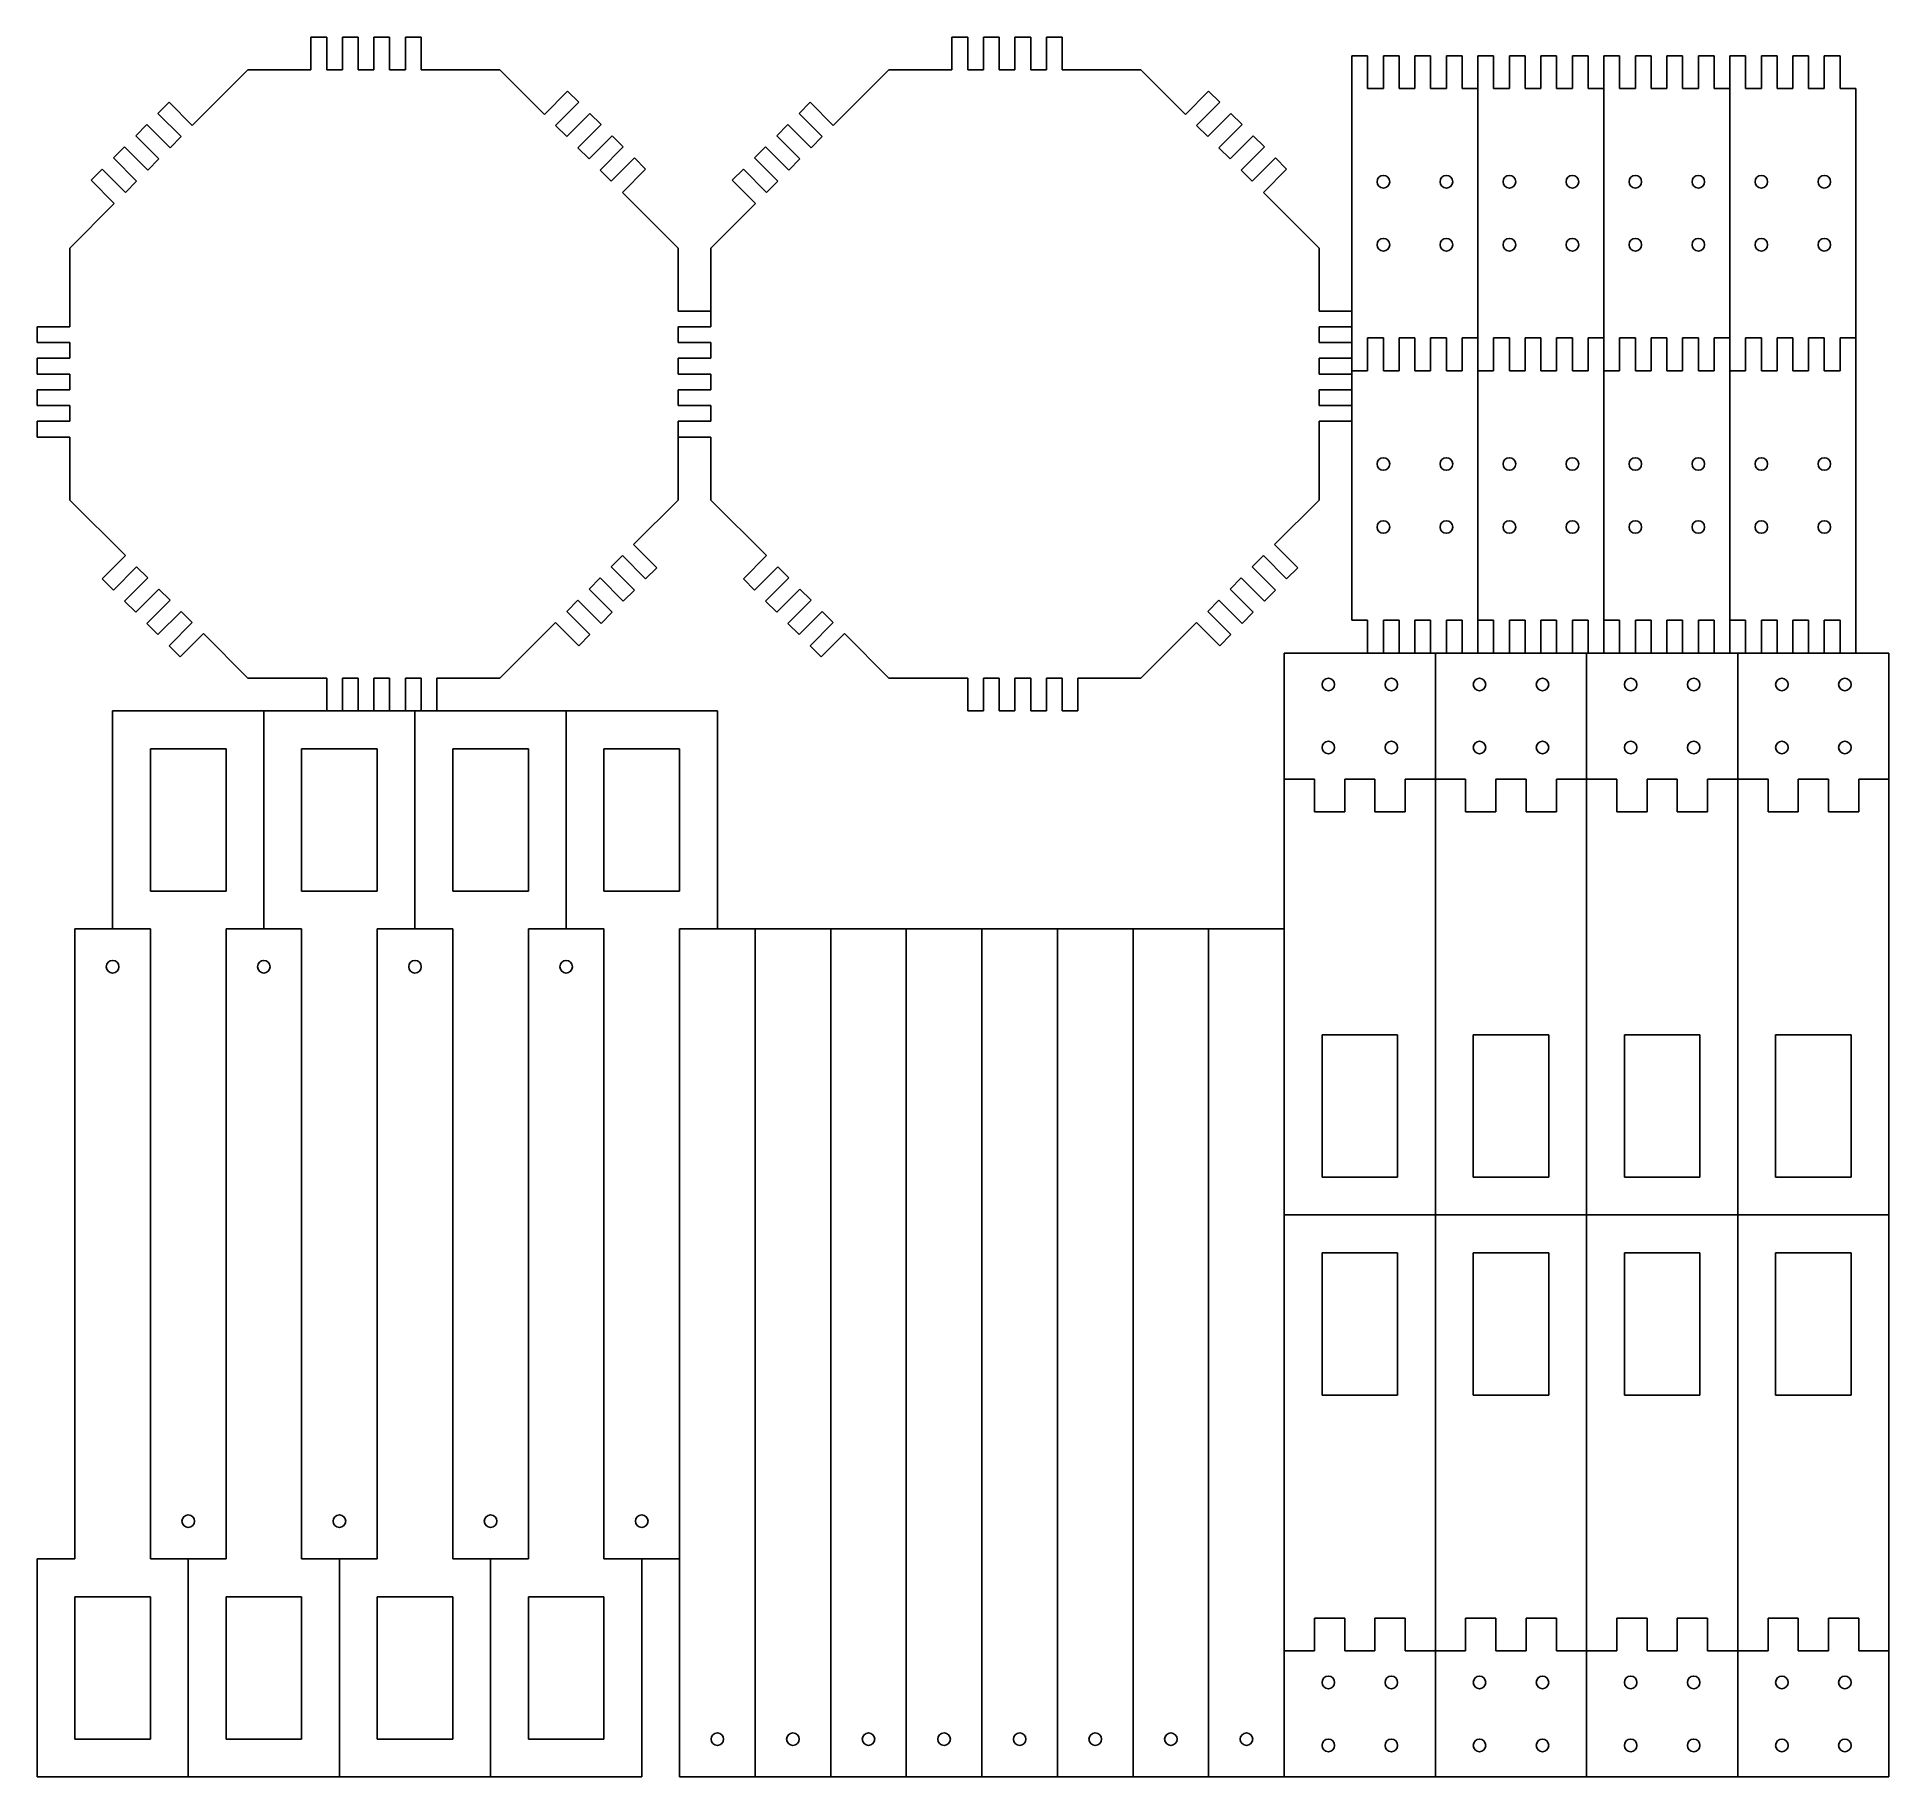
# Model space of a CAD drawing. Header units: inches. Extents: x 0 to 294, y 0 to 276.
import ezdxf

# ---------------------------------------------------------------- set-up
doc = ezdxf.new("R2010")
doc.units = ezdxf.units.IN
doc.header["$MEASUREMENT"] = 0

msp = doc.modelspace()

# ---------------------------------------------------------------- linework, layer by layer
for p, q in [((45.98, 276.17), (43.48, 276.17)), ((43.48, 276.17), (43.48, 270.97)), ((45.98, 270.97), (45.98, 276.17)), ((50.98, 276.17), (48.48, 276.17)), ((48.48, 276.17), (48.48, 270.97)), ((50.98, 270.97), (50.98, 276.17)), ((53.48, 270.97), (53.48, 276.17)), ((53.48, 276.17), (55.98, 276.17)), ((55.98, 276.17), (55.98, 270.97)), ((58.48, 270.97), (58.48, 276.17)), ((58.48, 276.17), (60.98, 276.17)), ((60.98, 276.17), (60.98, 270.97)), ((147.75, 276.17), (145.25, 276.17)), ((145.25, 276.17), (145.25, 270.97)), ((147.75, 270.97), (147.75, 276.17)), ((152.75, 276.17), (150.25, 276.17)), ((150.25, 276.17), (150.25, 270.97)), ((152.75, 270.97), (152.75, 276.17)), ((155.25, 270.97), (155.25, 276.17)), ((155.25, 276.17), (157.75, 276.17)), ((157.75, 276.17), (157.75, 270.97)), ((160.25, 270.97), (160.25, 276.17)), ((160.25, 276.17), (162.75, 276.17)), ((162.75, 276.17), (162.75, 270.97)), ((24.65, 262.13), (33.48, 270.97)), ((33.48, 270.97), (43.48, 270.97)), ((45.98, 270.97), (48.48, 270.97)), ((50.98, 270.97), (53.48, 270.97)), ((55.98, 270.97), (58.48, 270.97)), ((60.98, 270.97), (73.48, 270.97)), ((73.48, 270.97), (80.56, 263.9)), ((126.41, 262.13), (135.25, 270.97)), ((135.25, 270.97), (145.25, 270.97)), ((147.75, 270.97), (150.25, 270.97)), ((152.75, 270.97), (155.25, 270.97)), ((157.75, 270.97), (160.25, 270.97)), ((162.75, 270.97), (175.25, 270.97)), ((175.25, 270.97), (182.32, 263.9)), ((208.74, 273.2), (211.24, 273.2)), ((208.74, 273.2), (208.74, 183.6)), ((211.24, 273.2), (211.24, 268)), ((213.74, 273.2), (216.24, 273.2)), ((213.74, 268), (213.74, 273.2)), ((216.24, 273.2), (216.24, 268)), ((218.74, 273.2), (221.24, 273.2)), ((218.74, 268), (218.74, 273.2)), ((221.24, 273.2), (221.24, 268)), ((223.74, 273.2), (226.24, 273.2)), ((223.74, 268), (223.74, 273.2)), ((226.24, 273.2), (226.24, 268)), ((228.74, 273.2), (228.74, 178.4)), ((228.74, 273.2), (231.24, 273.2)), ((231.24, 273.2), (231.24, 268)), ((233.74, 273.2), (236.24, 273.2)), ((233.74, 268), (233.74, 273.2)), ((236.24, 273.2), (236.24, 268)), ((238.74, 273.2), (241.24, 273.2)), ((238.74, 268), (238.74, 273.2)), ((241.24, 273.2), (241.24, 268)), ((243.74, 273.2), (246.24, 273.2)), ((243.74, 268), (243.74, 273.2)), ((246.24, 273.2), (246.24, 268)), ((248.74, 273.2), (248.74, 178.4)), ((248.74, 273.2), (251.24, 273.2)), ((251.24, 273.2), (251.24, 268)), ((253.74, 273.2), (256.24, 273.2)), ((253.74, 268), (253.74, 273.2)), ((256.24, 273.2), (256.24, 268)), ((258.74, 273.2), (261.24, 273.2)), ((258.74, 268), (258.74, 273.2)), ((261.24, 273.2), (261.24, 268)), ((263.74, 273.2), (266.24, 273.2)), ((263.74, 268), (263.74, 273.2)), ((266.24, 273.2), (266.24, 268)), ((268.74, 273.2), (271.24, 273.2)), ((268.74, 268), (268.74, 273.2)), ((271.24, 273.2), (271.24, 268)), ((273.74, 273.2), (276.24, 273.2)), ((273.74, 268), (273.74, 273.2)), ((276.24, 273.2), (276.24, 268)), ((278.74, 273.2), (281.24, 273.2)), ((278.74, 268), (278.74, 273.2)), ((281.24, 273.2), (281.24, 268)), ((283.74, 273.2), (286.24, 273.2)), ((283.74, 268), (283.74, 273.2)), ((286.24, 273.2), (286.24, 268)), ((84.23, 267.57), (80.56, 263.9)), ((86, 265.81), (84.23, 267.57)), ((186, 267.57), (182.32, 263.9)), ((187.77, 265.81), (186, 267.57)), ((211.24, 268), (213.74, 268)), ((216.24, 268), (218.74, 268)), ((221.24, 268), (223.74, 268)), ((226.24, 268), (228.74, 268)), ((231.24, 268), (233.74, 268)), ((236.24, 268), (238.74, 268)), ((241.24, 268), (243.74, 268)), ((246.24, 268), (248.74, 268)), ((251.24, 268), (253.74, 268)), ((256.24, 268), (258.74, 268)), ((261.24, 268), (263.74, 268)), ((266.24, 268), (268.74, 268)), ((268.74, 268), (268.74, 178.4)), ((271.24, 268), (273.74, 268)), ((276.24, 268), (278.74, 268)), ((281.24, 268), (283.74, 268)), ((286.24, 268), (288.74, 268)), ((288.74, 268), (288.74, 178.4)), ((19.2, 264.04), (20.97, 265.81)), ((20.97, 265.81), (24.65, 262.13)), ((82.32, 262.13), (86, 265.81)), ((120.97, 264.04), (122.74, 265.81)), ((122.74, 265.81), (126.41, 262.13)), ((184.09, 262.13), (187.77, 265.81)), ((15.67, 260.5), (17.43, 262.27)), ((17.43, 262.27), (21.11, 258.59)), ((22.88, 260.36), (19.2, 264.04)), ((82.32, 262.13), (84.09, 260.36)), ((87.77, 264.04), (84.09, 260.36)), ((85.86, 258.59), (89.54, 262.27)), ((89.54, 262.27), (87.77, 264.04)), ((117.43, 260.5), (119.2, 262.27)), ((119.2, 262.27), (122.88, 258.59)), ((124.65, 260.36), (120.97, 264.04)), ((184.09, 262.13), (185.86, 260.36)), ((189.54, 264.04), (185.86, 260.36)), ((187.63, 258.59), (191.3, 262.27)), ((191.3, 262.27), (189.54, 264.04)), ((13.9, 258.74), (12.13, 256.97)), ((17.57, 255.06), (13.9, 258.74)), ((19.34, 256.83), (15.67, 260.5)), ((21.11, 258.59), (22.88, 260.36)), ((87.63, 256.83), (91.3, 260.5)), ((93.07, 258.74), (89.39, 255.06)), ((91.3, 260.5), (93.07, 258.74)), ((115.67, 258.74), (113.9, 256.97)), ((119.34, 255.06), (115.67, 258.74)), ((121.11, 256.83), (117.43, 260.5)), ((122.88, 258.59), (124.65, 260.36)), ((189.39, 256.83), (193.07, 260.5)), ((194.84, 258.74), (191.16, 255.06)), ((193.07, 260.5), (194.84, 258.74)), ((12.13, 256.97), (15.81, 253.29)), ((17.57, 255.06), (19.34, 256.83)), ((85.86, 258.59), (87.63, 256.83)), ((91.16, 253.29), (94.84, 256.97)), ((94.84, 256.97), (96.61, 255.2)), ((113.9, 256.97), (117.58, 253.29)), ((119.34, 255.06), (121.11, 256.83)), ((187.63, 258.59), (189.39, 256.83)), ((192.93, 253.29), (196.61, 256.97)), ((196.61, 256.97), (198.38, 255.2)), ((10.36, 255.2), (8.59, 253.43)), ((8.59, 253.43), (12.27, 249.76)), ((14.04, 251.52), (10.36, 255.2)), ((14.04, 251.52), (15.81, 253.29)), ((89.39, 255.06), (91.16, 253.29)), ((96.61, 255.2), (92.93, 251.52)), ((112.13, 255.2), (110.36, 253.43)), ((110.36, 253.43), (114.04, 249.76)), ((115.81, 251.52), (112.13, 255.2)), ((115.81, 251.52), (117.58, 253.29)), ((191.16, 255.06), (192.93, 253.29)), ((198.38, 255.2), (194.7, 251.52)), ((92.93, 251.52), (101.77, 242.68)), ((194.7, 251.52), (203.54, 242.68)), ((5.2, 242.68), (12.27, 249.76)), ((106.97, 242.68), (114.04, 249.76)), ((5.2, 230.18), (5.2, 242.68)), ((101.77, 242.68), (101.77, 232.68)), ((106.97, 232.68), (106.97, 242.68)), ((203.54, 242.68), (203.54, 232.68)), ((106.97, 232.68), (101.77, 232.68)), ((106.97, 230.18), (106.97, 232.68)), ((208.74, 232.68), (203.54, 232.68)), ((0, 227.68), (0, 230.18)), ((0, 230.18), (5.2, 230.18)), ((101.77, 230.18), (101.77, 227.68)), ((101.77, 230.18), (106.97, 230.18)), ((203.54, 230.18), (203.54, 227.68)), ((203.54, 230.18), (208.74, 230.18)), ((5.2, 227.68), (0, 227.68)), ((5.2, 225.18), (5.2, 227.68)), ((106.97, 227.68), (101.77, 227.68)), ((106.97, 225.18), (106.97, 227.68)), ((208.74, 227.68), (203.54, 227.68)), ((211.24, 228.4), (213.74, 228.4)), ((211.24, 223.2), (211.24, 228.4)), ((213.74, 228.4), (213.74, 223.2)), ((216.24, 228.4), (218.74, 228.4)), ((216.24, 223.2), (216.24, 228.4)), ((218.74, 228.4), (218.74, 223.2)), ((221.24, 228.4), (223.74, 228.4)), ((221.24, 223.2), (221.24, 228.4)), ((223.74, 228.4), (223.74, 223.2)), ((226.24, 223.2), (226.24, 228.4)), ((226.24, 228.4), (228.74, 228.4)), ((231.24, 228.4), (233.74, 228.4)), ((231.24, 223.2), (231.24, 228.4)), ((233.74, 228.4), (233.74, 223.2)), ((236.24, 228.4), (238.74, 228.4)), ((236.24, 223.2), (236.24, 228.4)), ((238.74, 228.4), (238.74, 223.2)), ((241.24, 228.4), (243.74, 228.4)), ((241.24, 223.2), (241.24, 228.4)), ((243.74, 228.4), (243.74, 223.2)), ((246.24, 223.2), (246.24, 228.4)), ((246.24, 228.4), (248.74, 228.4)), ((251.24, 228.4), (253.74, 228.4)), ((251.24, 223.2), (251.24, 228.4)), ((253.74, 228.4), (253.74, 223.2)), ((256.24, 228.4), (258.74, 228.4)), ((256.24, 223.2), (256.24, 228.4)), ((258.74, 228.4), (258.74, 223.2)), ((261.24, 228.4), (263.74, 228.4)), ((261.24, 223.2), (261.24, 228.4)), ((263.74, 228.4), (263.74, 223.2)), ((266.24, 223.2), (266.24, 228.4)), ((266.24, 228.4), (268.74, 228.4)), ((271.24, 228.4), (273.74, 228.4)), ((271.24, 223.2), (271.24, 228.4)), ((273.74, 228.4), (273.74, 223.2)), ((276.24, 228.4), (278.74, 228.4)), ((276.24, 223.2), (276.24, 228.4)), ((278.74, 228.4), (278.74, 223.2)), ((281.24, 228.4), (283.74, 228.4)), ((281.24, 223.2), (281.24, 228.4)), ((283.74, 228.4), (283.74, 223.2)), ((286.24, 223.2), (286.24, 228.4)), ((286.24, 228.4), (288.74, 228.4)), ((0, 222.68), (0, 225.18)), ((0, 225.18), (5.2, 225.18)), ((101.77, 222.68), (101.77, 225.18)), ((101.77, 225.18), (106.97, 225.18)), ((203.54, 222.68), (203.54, 225.18)), ((203.54, 225.18), (208.74, 225.18)), ((5.2, 222.68), (0, 222.68)), ((5.2, 220.18), (5.2, 222.68)), ((101.77, 222.68), (106.97, 222.68)), ((106.97, 220.18), (106.97, 222.68)), ((203.54, 222.68), (208.74, 222.68)), ((211.24, 223.2), (208.74, 223.2)), ((216.24, 223.2), (213.74, 223.2)), ((221.24, 223.2), (218.74, 223.2)), ((226.24, 223.2), (223.74, 223.2)), ((231.24, 223.2), (228.74, 223.2)), ((236.24, 223.2), (233.74, 223.2)), ((241.24, 223.2), (238.74, 223.2)), ((246.24, 223.2), (243.74, 223.2)), ((251.24, 223.2), (248.74, 223.2)), ((256.24, 223.2), (253.74, 223.2)), ((261.24, 223.2), (258.74, 223.2)), ((266.24, 223.2), (263.74, 223.2)), ((271.24, 223.2), (268.74, 223.2)), ((276.24, 223.2), (273.74, 223.2)), ((281.24, 223.2), (278.74, 223.2)), ((286.24, 223.2), (283.74, 223.2)), ((5.2, 220.18), (0, 220.18)), ((0, 220.18), (0, 217.68)), ((0, 217.68), (5.2, 217.68)), ((5.2, 215.18), (5.2, 217.68)), ((101.77, 217.68), (101.77, 220.18)), ((106.97, 220.18), (101.77, 220.18)), ((101.77, 217.68), (106.97, 217.68)), ((106.97, 217.68), (106.97, 215.18)), ((203.54, 217.68), (203.54, 220.18)), ((208.74, 220.18), (203.54, 220.18)), ((203.54, 217.68), (208.74, 217.68)), ((5.2, 215.18), (0, 215.18)), ((0, 215.18), (0, 212.68)), ((101.77, 215.18), (101.77, 202.68)), ((106.97, 215.18), (101.77, 215.18)), ((203.54, 215.18), (203.54, 202.68)), ((208.74, 215.18), (203.54, 215.18)), ((0, 212.68), (5.2, 212.68)), ((5.2, 202.68), (5.2, 212.68)), ((101.77, 212.68), (106.97, 212.68)), ((106.97, 202.68), (106.97, 212.68)), ((14.04, 193.85), (5.2, 202.68)), ((101.77, 202.68), (94.7, 195.61)), ((115.81, 193.85), (106.97, 202.68)), ((203.54, 202.68), (196.47, 195.61)), ((98.37, 191.94), (94.7, 195.61)), ((200.14, 191.94), (196.47, 195.61)), ((10.36, 190.17), (14.04, 193.85)), ((15.81, 192.08), (12.13, 188.4)), ((17.57, 190.31), (15.81, 192.08)), ((92.93, 193.85), (91.16, 192.08)), ((94.84, 188.4), (91.16, 192.08)), ((92.93, 193.85), (96.61, 190.17)), ((96.61, 190.17), (98.37, 191.94)), ((112.13, 190.17), (115.81, 193.85)), ((117.58, 192.08), (113.9, 188.4)), ((119.34, 190.31), (117.58, 192.08)), ((194.7, 193.85), (192.93, 192.08)), ((196.61, 188.4), (192.93, 192.08)), ((194.7, 193.85), (198.38, 190.17)), ((198.38, 190.17), (200.14, 191.94)), ((12.13, 188.4), (10.36, 190.17)), ((13.9, 186.63), (17.57, 190.31)), ((19.34, 188.54), (15.67, 184.87)), ((21.11, 186.77), (19.34, 188.54)), ((89.39, 190.31), (87.63, 188.54)), ((87.63, 188.54), (91.3, 184.87)), ((89.39, 190.31), (93.07, 186.63)), ((93.07, 186.63), (94.84, 188.4)), ((113.9, 188.4), (112.13, 190.17)), ((115.67, 186.63), (119.34, 190.31)), ((121.11, 188.54), (117.43, 184.87)), ((122.88, 186.77), (121.11, 188.54)), ((191.16, 190.31), (189.39, 188.54)), ((189.39, 188.54), (193.07, 184.87)), ((191.16, 190.31), (194.84, 186.63)), ((194.84, 186.63), (196.61, 188.4)), ((15.67, 184.87), (13.9, 186.63)), ((21.11, 186.77), (17.43, 183.1)), ((85.86, 186.77), (84.09, 185.01)), ((89.54, 183.1), (85.86, 186.77)), ((117.43, 184.87), (115.67, 186.63)), ((122.88, 186.77), (119.2, 183.1)), ((187.63, 186.77), (185.86, 185.01)), ((191.3, 183.1), (187.63, 186.77)), ((17.43, 183.1), (19.2, 181.33)), ((19.2, 181.33), (22.88, 185.01)), ((24.65, 183.24), (20.97, 179.56)), ((24.65, 183.24), (22.88, 185.01)), ((82.32, 183.24), (73.48, 174.4)), ((86, 179.56), (82.32, 183.24)), ((84.09, 185.01), (87.77, 181.33)), ((91.3, 184.87), (89.54, 183.1)), ((119.2, 183.1), (120.97, 181.33)), ((120.97, 181.33), (124.65, 185.01)), ((126.41, 183.24), (122.74, 179.56)), ((126.41, 183.24), (124.65, 185.01)), ((184.09, 183.24), (175.25, 174.4)), ((187.77, 179.56), (184.09, 183.24)), ((185.86, 185.01), (189.54, 181.33)), ((193.07, 184.87), (191.3, 183.1)), ((211.24, 183.6), (208.74, 183.6)), ((211.24, 178.4), (211.24, 183.6)), ((216.24, 183.6), (213.74, 183.6)), ((213.74, 183.6), (213.74, 178.4)), ((216.24, 178.4), (216.24, 183.6)), ((221.24, 183.6), (218.74, 183.6)), ((218.74, 183.6), (218.74, 178.4)), ((221.24, 178.4), (221.24, 183.6)), ((226.24, 183.6), (223.74, 183.6)), ((223.74, 183.6), (223.74, 178.4)), ((226.24, 178.4), (226.24, 183.6)), ((231.24, 183.6), (228.74, 183.6)), ((231.24, 178.4), (231.24, 183.6)), ((236.24, 183.6), (233.74, 183.6)), ((233.74, 183.6), (233.74, 178.4)), ((236.24, 178.4), (236.24, 183.6)), ((241.24, 183.6), (238.74, 183.6)), ((238.74, 183.6), (238.74, 178.4)), ((241.24, 178.4), (241.24, 183.6)), ((246.24, 183.6), (243.74, 183.6)), ((243.74, 183.6), (243.74, 178.4)), ((246.24, 178.4), (246.24, 183.6)), ((251.24, 183.6), (248.74, 183.6)), ((251.24, 178.4), (251.24, 183.6)), ((256.24, 183.6), (253.74, 183.6)), ((253.74, 183.6), (253.74, 178.4)), ((256.24, 178.4), (256.24, 183.6)), ((261.24, 183.6), (258.74, 183.6)), ((258.74, 183.6), (258.74, 178.4)), ((261.24, 178.4), (261.24, 183.6)), ((266.24, 183.6), (263.74, 183.6)), ((263.74, 183.6), (263.74, 178.4)), ((266.24, 178.4), (266.24, 183.6)), ((271.24, 183.6), (268.74, 183.6)), ((271.24, 178.4), (271.24, 183.6)), ((276.24, 183.6), (273.74, 183.6)), ((273.74, 183.6), (273.74, 178.4)), ((276.24, 178.4), (276.24, 183.6)), ((281.24, 183.6), (278.74, 183.6)), ((278.74, 183.6), (278.74, 178.4)), ((281.24, 178.4), (281.24, 183.6)), ((286.24, 183.6), (283.74, 183.6)), ((283.74, 183.6), (283.74, 178.4)), ((286.24, 178.4), (286.24, 183.6)), ((20.97, 179.56), (22.74, 177.79)), ((22.74, 177.79), (26.41, 181.47)), ((33.48, 174.4), (26.41, 181.47)), ((87.77, 181.33), (86, 179.56)), ((122.74, 179.56), (124.5, 177.79)), ((124.5, 177.79), (128.18, 181.47)), ((135.25, 174.4), (128.18, 181.47)), ((189.54, 181.33), (187.77, 179.56)), ((294, 178.4), (198, 178.4)), ((198, 178.4), (198, 158.4)), ((222, 158.4), (222, 178.4)), ((246, 158.4), (246, 178.4)), ((270, 158.4), (270, 178.4)), ((294, 158.4), (294, 178.4)), ((45.98, 174.4), (33.48, 174.4)), ((45.98, 169.2), (45.98, 174.4)), ((50.98, 174.4), (48.48, 174.4)), ((48.48, 174.4), (48.48, 169.2)), ((50.98, 169.2), (50.98, 174.4)), ((55.98, 174.4), (53.48, 174.4)), ((53.48, 174.4), (53.48, 169.2)), ((55.98, 174.4), (55.98, 169.2)), ((60.98, 174.4), (58.48, 174.4)), ((58.48, 169.2), (58.48, 174.4)), ((60.98, 174.4), (60.98, 169.2)), ((73.48, 174.4), (63.48, 174.4)), ((63.48, 169.2), (63.48, 174.4)), ((147.75, 174.4), (135.25, 174.4)), ((147.75, 169.2), (147.75, 174.4)), ((152.75, 174.4), (150.25, 174.4)), ((150.25, 174.4), (150.25, 169.2)), ((152.75, 169.2), (152.75, 174.4)), ((157.75, 174.4), (155.25, 174.4)), ((155.25, 174.4), (155.25, 169.2)), ((157.75, 174.4), (157.75, 169.2)), ((162.75, 174.4), (160.25, 174.4)), ((160.25, 169.2), (160.25, 174.4)), ((162.75, 174.4), (162.75, 169.2)), ((175.25, 174.4), (165.25, 174.4)), ((165.25, 169.2), (165.25, 174.4)), ((12, 134.6), (12, 169.2)), ((12, 169.2), (108, 169.2)), ((36, 169.2), (36, 134.6)), ((60, 134.6), (60, 169.2)), ((84, 134.6), (84, 169.2)), ((108, 169.2), (108, 134.6)), ((150.25, 169.2), (147.75, 169.2)), ((155.25, 169.2), (152.75, 169.2)), ((157.75, 169.2), (160.25, 169.2)), ((162.75, 169.2), (165.25, 169.2)), ((30, 163.2), (18, 163.2)), ((18, 163.2), (18, 140.6)), ((30, 140.6), (30, 163.2)), ((42, 140.6), (42, 163.2)), ((42, 163.2), (54, 163.2)), ((54, 163.2), (54, 140.6)), ((66, 140.6), (66, 163.2)), ((66, 163.2), (78, 163.2)), ((78, 163.2), (78, 140.6)), ((90, 140.6), (90, 163.2)), ((90, 163.2), (102, 163.2)), ((102, 163.2), (102, 140.6)), ((198, 158.4), (202.8, 158.4)), ((198, 158.4), (198, 0)), ((202.8, 158.4), (202.8, 153.2)), ((207.6, 158.4), (212.4, 158.4)), ((207.6, 153.2), (207.6, 158.4)), ((212.4, 158.4), (212.4, 153.2)), ((217.2, 158.4), (222, 158.4)), ((217.2, 153.2), (217.2, 158.4)), ((222, 89.2), (222, 158.4)), ((222, 158.4), (226.8, 158.4)), ((226.8, 158.4), (226.8, 153.2)), ((231.6, 158.4), (236.4, 158.4)), ((231.6, 153.2), (231.6, 158.4)), ((236.4, 158.4), (236.4, 153.2)), ((241.2, 158.4), (246, 158.4)), ((241.2, 153.2), (241.2, 158.4)), ((246, 89.2), (246, 158.4)), ((246, 158.4), (250.8, 158.4)), ((250.8, 158.4), (250.8, 153.2)), ((255.6, 158.4), (260.4, 158.4)), ((255.6, 153.2), (255.6, 158.4)), ((260.4, 158.4), (260.4, 153.2)), ((265.2, 158.4), (270, 158.4)), ((265.2, 153.2), (265.2, 158.4)), ((270, 89.2), (270, 158.4)), ((270, 158.4), (274.8, 158.4)), ((274.8, 158.4), (274.8, 153.2)), ((279.6, 158.4), (284.4, 158.4)), ((279.6, 153.2), (279.6, 158.4)), ((284.4, 158.4), (284.4, 153.2)), ((289.2, 158.4), (294, 158.4)), ((289.2, 153.2), (289.2, 158.4)), ((294, 20), (294, 158.4)), ((202.8, 153.2), (207.6, 153.2)), ((212.4, 153.2), (217.2, 153.2)), ((226.8, 153.2), (231.6, 153.2)), ((236.4, 153.2), (241.2, 153.2)), ((250.8, 153.2), (255.6, 153.2)), ((260.4, 153.2), (265.2, 153.2)), ((274.8, 153.2), (279.6, 153.2)), ((284.4, 153.2), (289.2, 153.2)), ((18, 140.6), (30, 140.6)), ((54, 140.6), (42, 140.6)), ((66, 140.6), (78, 140.6)), ((102, 140.6), (90, 140.6)), ((6, 34.6), (6, 134.6)), ((6, 134.6), (18, 134.6)), ((18, 134.6), (18, 34.6)), ((42, 134.6), (30, 134.6)), ((30, 134.6), (30, 34.6)), ((42, 34.6), (42, 134.6)), ((66, 134.6), (54, 134.6)), ((54, 134.6), (54, 34.6)), ((66, 34.6), (66, 134.6)), ((90, 134.6), (78, 134.6)), ((78, 134.6), (78, 34.6)), ((90, 34.6), (90, 134.6)), ((198, 134.6), (102, 134.6)), ((102, 134.6), (102, 0)), ((114, 134.6), (114, 0)), ((126, 0), (126, 134.6)), ((138, 134.6), (138, 0)), ((150, 0), (150, 134.6)), ((162, 134.6), (162, 0)), ((174, 0), (174, 134.6)), ((186, 134.6), (186, 0)), ((216, 117.8), (204, 117.8)), ((204, 117.8), (204, 95.2)), ((216, 95.2), (216, 117.8)), ((240, 117.8), (228, 117.8)), ((228, 117.8), (228, 95.2)), ((240, 95.2), (240, 117.8)), ((264, 117.8), (252, 117.8)), ((252, 117.8), (252, 95.2)), ((264, 95.2), (264, 117.8)), ((288, 117.8), (276, 117.8)), ((276, 117.8), (276, 95.2)), ((288, 95.2), (288, 117.8)), ((204, 95.2), (216, 95.2)), ((228, 95.2), (240, 95.2)), ((252, 95.2), (264, 95.2)), ((276, 95.2), (288, 95.2)), ((198, 89.2), (222, 89.2)), ((222, 89.2), (246, 89.2)), ((222, 89.2), (222, 20)), ((246, 89.2), (270, 89.2)), ((246, 89.2), (246, 0)), ((270, 89.2), (294, 89.2)), ((270, 89.2), (270, 20)), ((216, 83.2), (204, 83.2)), ((204, 83.2), (204, 60.6)), ((216, 60.6), (216, 83.2)), ((240, 83.2), (228, 83.2)), ((228, 83.2), (228, 60.6)), ((240, 60.6), (240, 83.2)), ((264, 83.2), (252, 83.2)), ((252, 83.2), (252, 60.6)), ((264, 60.6), (264, 83.2)), ((288, 83.2), (276, 83.2)), ((276, 83.2), (276, 60.6)), ((288, 60.6), (288, 83.2)), ((204, 60.6), (216, 60.6)), ((228, 60.6), (240, 60.6)), ((252, 60.6), (264, 60.6)), ((276, 60.6), (288, 60.6)), ((0, 34.6), (0, 0)), ((0, 34.6), (6, 34.6)), ((18, 34.6), (30, 34.6)), ((24, 0), (24, 34.6)), ((54, 34.6), (42, 34.6)), ((48, 34.6), (48, 0)), ((78, 34.6), (66, 34.6)), ((72, 34.6), (72, 0)), ((102, 34.6), (90, 34.6)), ((96, 0), (96, 34.6)), ((6, 6), (6, 28.6)), ((6, 28.6), (18, 28.6)), ((18, 28.6), (18, 6)), ((30, 28.6), (30, 6)), ((42, 28.6), (30, 28.6)), ((42, 6), (42, 28.6)), ((54, 28.6), (66, 28.6)), ((54, 28.6), (54, 6)), ((66, 6), (66, 28.6)), ((78, 28.6), (78, 6)), ((90, 28.6), (78, 28.6)), ((90, 6), (90, 28.6)), ((202.8, 20), (202.8, 25.2)), ((207.6, 25.2), (202.8, 25.2)), ((207.6, 20), (207.6, 25.2)), ((212.4, 20), (212.4, 25.2)), ((217.2, 25.2), (212.4, 25.2)), ((217.2, 20), (217.2, 25.2)), ((226.8, 20), (226.8, 25.2)), ((231.6, 25.2), (226.8, 25.2)), ((231.6, 20), (231.6, 25.2)), ((236.4, 20), (236.4, 25.2)), ((241.2, 25.2), (236.4, 25.2)), ((241.2, 20), (241.2, 25.2)), ((250.8, 20), (250.8, 25.2)), ((255.6, 25.2), (250.8, 25.2)), ((255.6, 20), (255.6, 25.2)), ((260.4, 20), (260.4, 25.2)), ((265.2, 25.2), (260.4, 25.2)), ((265.2, 20), (265.2, 25.2)), ((274.8, 20), (274.8, 25.2)), ((279.6, 25.2), (274.8, 25.2)), ((279.6, 20), (279.6, 25.2)), ((284.4, 20), (284.4, 25.2)), ((289.2, 25.2), (284.4, 25.2)), ((289.2, 20), (289.2, 25.2)), ((202.8, 20), (198, 20)), ((212.4, 20), (207.6, 20)), ((222, 20), (217.2, 20)), ((226.8, 20), (222, 20)), ((222, 20), (222, 0)), ((236.4, 20), (231.6, 20)), ((246, 20), (241.2, 20)), ((250.8, 20), (246, 20)), ((260.4, 20), (255.6, 20)), ((270, 20), (265.2, 20)), ((274.8, 20), (270, 20)), ((270, 20), (270, 0)), ((284.4, 20), (279.6, 20)), ((294, 20), (289.2, 20)), ((294, 0), (294, 20)), ((18, 6), (6, 6)), ((30, 6), (42, 6)), ((54, 6), (66, 6)), ((78, 6), (90, 6)), ((0, 0), (96, 0)), ((102, 0), (294, 0))]:
    msp.add_line(p, q)
for centre in [(213.74, 253.2), (223.74, 253.2), (233.74, 253.2), (243.74, 253.2), (253.74, 253.2), (263.74, 253.2), (273.74, 253.2), (283.74, 253.2), (213.74, 243.2), (223.74, 243.2), (233.74, 243.2), (243.74, 243.2), (253.74, 243.2), (263.74, 243.2), (273.74, 243.2), (283.74, 243.2), (213.74, 208.4), (223.74, 208.4), (233.74, 208.4), (243.74, 208.4), (253.74, 208.4), (263.74, 208.4), (273.74, 208.4), (283.74, 208.4), (213.74, 198.4), (223.74, 198.4), (233.74, 198.4), (243.74, 198.4), (253.74, 198.4), (263.74, 198.4), (273.74, 198.4), (283.74, 198.4), (205, 173.4), (215, 173.4), (229, 173.4), (239, 173.4), (253, 173.4), (263, 173.4), (277, 173.4), (287, 173.4), (205, 163.4), (215, 163.4), (229, 163.4), (239, 163.4), (253, 163.4), (263, 163.4), (277, 163.4), (287, 163.4), (12, 128.6), (36, 128.6), (60, 128.6), (84, 128.6), (24, 40.6), (48, 40.6), (72, 40.6), (96, 40.6), (205, 15), (215, 15), (229, 15), (239, 15), (253, 15), (263, 15), (277, 15), (287, 15), (108, 6), (120, 6), (132, 6), (144, 6), (156, 6), (168, 6), (180, 6), (192, 6), (205, 5), (215, 5), (229, 5), (239, 5), (253, 5), (263, 5), (277, 5), (287, 5)]:
    msp.add_circle(centre, 1)

doc.saveas('drawing.dxf')
